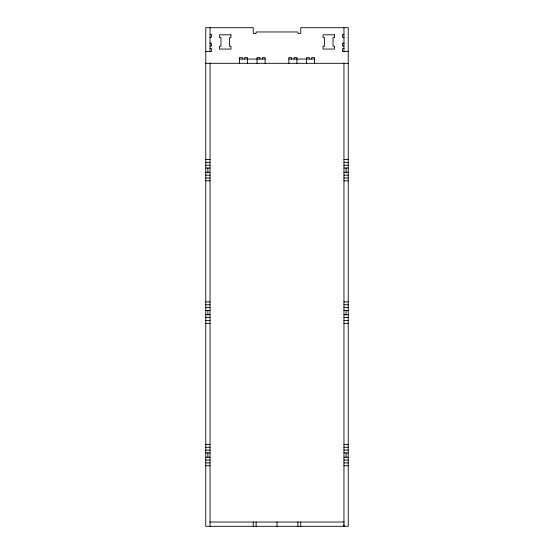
<?xml version="1.0" encoding="UTF-8"?>
<svg xmlns="http://www.w3.org/2000/svg" width="554" height="554" viewBox="0 0 554 554"><rect width="100%" height="100%" fill="white"/><g stroke="black" fill="none" stroke-linecap="round" stroke-linejoin="round"><path stroke-width="0.83" d="M205.769 465.755L205.769 526.3L348.231 526.3L348.231 27.7L300.746 27.7L300.746 33.399L297.893 33.399L297.893 31.973L256.107 31.973L256.107 33.399L253.254 33.399L253.254 27.7L205.769 27.7L205.769 465.755L210.042 465.755L210.042 62.955M210.042 465.755L210.042 526.3M343.958 524.77L343.958 526.3L343.958 62.955M210.042 34.348L211.469 34.348L211.469 37.194L209.841 37.194M343.958 34.348L342.531 34.348L342.531 37.194L344.159 37.194M209.841 43.136L211.469 43.136L211.469 45.982L210.042 45.982M344.159 43.136L342.531 43.136L342.531 45.982L343.958 45.982M210.042 48.593L211.469 48.593L211.469 51.446L205.769 51.446M343.958 48.593L342.531 48.593L342.531 51.446L348.231 51.446M239.487 59.043L265.131 59.043M288.869 59.043L314.513 59.043M205.769 63.315L348.231 63.315M205.769 159.476L210.042 159.476M343.958 159.476L348.231 159.476M205.769 162.322L210.042 162.322M343.958 162.322L348.231 162.322M205.769 165.168L210.042 165.168M343.958 165.168L348.231 165.168M205.769 168.021L210.042 168.021M343.958 168.021L348.231 168.021M205.769 172.294L210.042 172.294M343.958 172.294L348.231 172.294M205.769 175.14L210.042 175.14M343.958 175.14L348.231 175.14M205.769 177.993L210.042 177.993M343.958 177.993L348.231 177.993M205.769 180.839L210.042 180.839M343.958 180.839L348.231 180.839M205.769 301.93L210.042 301.93M343.958 301.93L348.231 301.93M205.769 304.776L210.042 304.776M343.958 304.776L348.231 304.776M205.769 307.629L210.042 307.629M343.958 307.629L348.231 307.629M205.769 310.475L210.042 310.475M343.958 310.475L348.231 310.475M205.769 314.748L210.042 314.748M343.958 314.748L348.231 314.748M205.769 317.601L210.042 317.601M343.958 317.601L348.231 317.601M205.769 320.447L210.042 320.447M343.958 320.447L348.231 320.447M205.769 323.301L210.042 323.301M343.958 323.301L348.231 323.301M205.769 444.384L210.042 444.384M343.958 444.384L348.231 444.384M205.769 447.237L210.042 447.237M343.958 447.237L348.231 447.237M205.769 450.083L210.042 450.083M343.958 450.083L348.231 450.083M205.769 452.937L210.042 452.937M343.958 452.937L348.231 452.937M205.769 457.209L210.042 457.209M343.958 457.209L348.231 457.209M205.769 460.055L210.042 460.055M343.958 460.055L348.231 460.055M205.769 462.909L210.042 462.909M343.958 462.909L348.231 462.909M343.958 465.755L348.231 465.755M209.779 522.027L344.221 522.027M346.091 168.021L346.091 172.294M346.091 310.475L346.091 314.748M346.091 452.937L346.091 457.209M343.958 27.7L343.958 51.799M314.513 63.315L314.513 57.616L311.667 57.616L311.667 59.043M309.291 59.043L309.291 57.616L306.438 57.616L306.438 63.315M300.746 522.027L300.746 526.3M297.893 522.027L297.893 526.3M296.944 63.315L296.944 57.616L294.098 57.616L294.098 59.043M291.723 59.043L291.723 57.616L288.869 57.616L288.869 63.315M277 522.027L277 526.3M265.131 63.315L265.131 57.616L262.277 57.616L262.277 59.043M259.902 59.043L259.902 57.616L257.056 57.616L257.056 63.315M256.107 522.027L256.107 526.3M253.254 522.027L253.254 526.3M247.562 63.315L247.562 57.616L244.709 57.616L244.709 59.043M242.333 59.043L242.333 57.616L239.487 57.616L239.487 63.315M210.042 27.7L210.042 51.799M207.909 168.021L207.909 172.294M207.909 310.475L207.909 314.748M207.909 452.937L207.909 457.209M230.942 34.826L219.543 34.826L219.543 37.672L220.97 37.672L220.97 46.217L219.543 46.217L219.543 49.071L230.942 49.071L230.942 46.217L229.515 46.217L229.515 37.672L230.942 37.672L230.942 34.826M334.457 34.826L323.058 34.826L323.058 37.672L324.485 37.672L324.485 46.217L323.058 46.217L323.058 49.071L334.457 49.071L334.457 46.217L333.03 46.217L333.03 37.672L334.457 37.672L334.457 34.826"/></g></svg>
